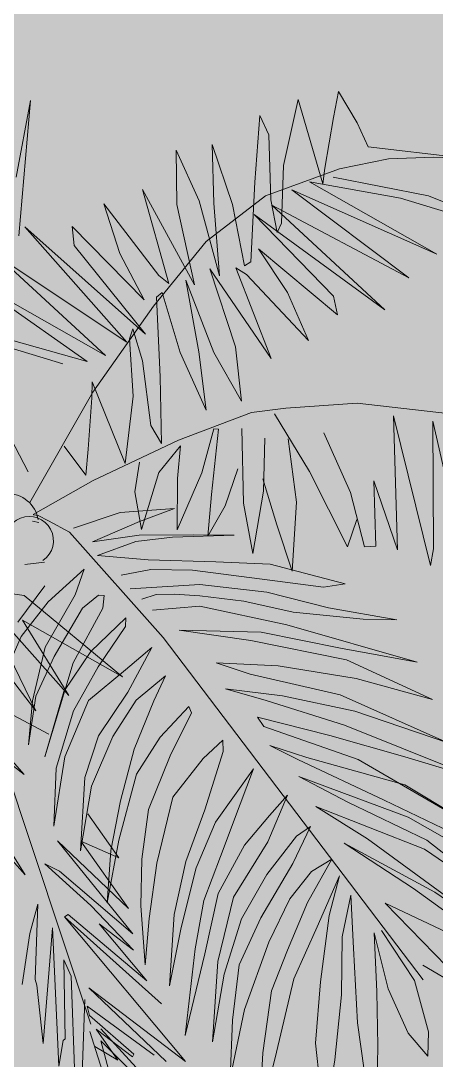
# Model space of a CAD drawing. Header units: metres. Extents: x 8 to 2416, y -346 to 476.
# Drawn here: x 64.754 to 65.947, y 53.347 to 56.33 of the extents above; entities that cross this region are included whole.
import ezdxf

# ---------------------------------------------------------------- set-up
doc = ezdxf.new("R2010")
doc.units = ezdxf.units.M
doc.layers.add('ARBOLES', color=86, linetype='Continuous', lineweight=0)
doc.layers.add('grama', color=7, linetype='Continuous', lineweight=0, true_color=0x698c45)

# ---------------------------------------------------------------- blocks, each defined once
blk = doc.blocks.new('A2')
at = {"layer": 'ARBOLES', "color": 87, "true_color": 0x4f6a34, "extrusion": (-5.08599e-09, -1.37735e-08, 1)}
for p, q in [((742.6, -22.01, 0), (743.73, -16.07, 0)), ((743.73, -16.07, 0), (748.04, -23.24, 0)), ((672.96, -18.13, 0), (669.66, -35.78, 0)), ((670.32, -49.18, 0), (672.96, -18.13, 0)), ((731.1, -33.08, 0), (734.49, -17.91, 0)), ((734.49, -17.91, 0), (740.14, -37.28, 0)), ((724.51, -36.88, 0), (725.7, -21.6, 0)), ((725.7, -21.6, 0), (727.73, -26.01, 0)), ((740.63, -33.64, 0), (742.6, -22.01, 0)), ((748.04, -23.24, 0), (750.56, -28.79, 0)), ((727.73, -26.01, 0), (728.19, -40.94, 0)), ((715.08, -41.71, 0), (714.76, -28.26, 0)), ((714.76, -28.26, 0), (719.41, -42, 0)), ((706.63, -42.01, 0), (706.47, -29.52, 0)), ((706.47, -29.52, 0), (711.71, -41.21, 0)), ((750.56, -28.79, 0), (773.33, -31.43, 0)), ((730.65, -46.3, 0), (731.1, -33.08, 0)), ((744.01, -33.84, 0), (755.27, -31.52, 0)), ((755.27, -31.52, 0), (765.63, -31.14, 0)), ((765.63, -31.14, 0), (773.33, -31.43, 0)), ((726.98, -40.06, 0), (744.01, -33.84, 0)), ((740.14, -37.28, 0), (740.63, -33.64, 0)), ((742.55, -35.78, 0), (764.41, -40.03, 0)), ((723.58, -55.2, 0), (724.51, -36.88, 0)), ((757.97, -40.54, 0), (737.05, -36.8, 0)), ((737.05, -36.8, 0), (766.34, -53.39, 0)), ((704.78, -60.12, 0), (698.71, -38.57, 0)), ((698.71, -38.57, 0), (710.68, -60.46, 0)), ((713.34, -50.48, 0), (726.98, -40.06, 0)), ((766.34, -53.39, 0), (733.01, -38.62, 0)), ((733.01, -38.62, 0), (759.89, -58.86, 0)), ((768.32, -43.71, 0), (757.97, -40.54, 0)), ((764.41, -40.03, 0), (779.97, -46.37, 0)), ((693.53, -53.3, 0), (689.81, -41.87, 0)), ((689.81, -41.87, 0), (702.49, -58.31, 0)), ((710.68, -60.46, 0), (706.63, -42.01, 0)), ((711.71, -41.21, 0), (716.42, -58.42, 0)), ((716.42, -58.42, 0), (715.08, -41.71, 0)), ((719.41, -42, 0), (722.17, -56.11, 0)), ((728.19, -40.94, 0), (729.64, -48.46, 0)), ((759.89, -58.86, 0), (728.4, -42.16, 0)), ((728.4, -42.16, 0), (754.37, -66.21, 0)), ((754.37, -66.21, 0), (724.35, -44.35, 0)), ((724.35, -44.35, 0), (742.61, -63.03, 0)), ((695.14, -73.61, 0), (671.65, -47.12, 0)), ((671.65, -47.12, 0), (699.38, -71.82, 0)), ((683.04, -51.44, 0), (682.59, -47.07, 0)), ((682.59, -47.07, 0), (699.13, -63.91, 0)), ((729.64, -48.46, 0), (730.65, -46.3, 0)), ((699.38, -71.82, 0), (683.04, -51.44, 0)), ((701.26, -65.36, 0), (713.34, -50.48, 0)), ((743.49, -67.33, 0), (725.37, -52.2, 0)), ((725.37, -52.2, 0), (732, -62.21, 0)), ((690.2, -76.67, 0), (665.43, -53.89, 0)), ((665.43, -53.89, 0), (695.14, -73.61, 0)), ((699.13, -63.91, 0), (693.53, -53.3, 0)), ((728.28, -77.37, 0), (714.22, -56.77, 0)), ((714.22, -56.77, 0), (720.07, -74.73, 0)), ((722.59, -58.1, 0), (720.13, -56.52, 0)), ((720.13, -56.52, 0), (728.28, -77.37, 0)), ((722.17, -56.11, 0), (723.58, -55.2, 0)), ((686, -78.09, 0), (658.48, -58.71, 0)), ((658.48, -58.71, 0), (690.2, -76.67, 0)), ((702.49, -58.31, 0), (704.78, -60.12, 0)), ((715.09, -76.02, 0), (708.71, -59.36, 0)), ((708.71, -59.36, 0), (711.69, -75.86, 0)), ((736.82, -73.21, 0), (722.59, -58.1, 0)), ((703.21, -62.22, 0), (701.9, -63.27, 0)), ((701.9, -63.27, 0), (702.77, -81.59, 0)), ((707.35, -76, 0), (703.21, -62.22, 0)), ((732, -62.21, 0), (736.82, -73.21, 0)), ((742.61, -63.03, 0), (743.49, -67.33, 0)), ((687.32, -85.09, 0), (701.26, -65.36, 0)), ((696.53, -70.58, 0), (695.74, -72.82, 0)), ((698.71, -77.91, 0), (696.53, -70.58, 0)), ((680.43, -78.57, 0), (659.1, -72.18, 0)), ((665.55, -72.32, 0), (686, -78.09, 0)), ((695.74, -72.82, 0), (696.59, -86.02, 0)), ((657.5, -74.71, 0), (672.42, -103.39, 0)), ((713.33, -89.21, 0), (707.35, -76, 0)), ((711.69, -75.86, 0), (713.33, -89.21, 0)), ((721.45, -87.14, 0), (715.09, -76.02, 0)), ((720.07, -74.73, 0), (721.45, -87.14, 0)), ((700.64, -92.72, 0), (698.71, -77.91, 0)), ((687.18, -82.73, 0), (687.06, -86.4, 0)), ((694.71, -101.45, 0), (687.18, -82.73, 0)), ((702.77, -81.59, 0), (703.1, -96.92, 0)), ((672.81, -110.42, 0), (687.32, -85.09, 0)), ((687.06, -86.4, 0), (686.23, -98.17, 0)), ((696.59, -86.02, 0), (694.71, -101.45, 0)), ((731.65, -88.75, 0), (748.02, -87.64, 0)), ((748.02, -87.64, 0), (799.56, -93.42, 0)), ((707.02, -96.14, 0), (723.79, -89.77, 0)), ((723.79, -89.77, 0), (731.65, -88.75, 0)), ((737.09, -103.31, 0), (729.02, -90.05, 0)), ((764.91, -124.86, 0), (756.39, -90.55, 0)), ((756.39, -90.55, 0), (757.33, -121.28, 0)), ((703.1, -96.92, 0), (700.64, -92.72, 0)), ((772.25, -121.74, 0), (765.43, -91.74, 0)), ((765.43, -91.74, 0), (765.6, -121.05, 0)), ((715.14, -93.55, 0), (712.38, -103.6, 0)), ((714.57, -108.58, 0), (716.19, -93.56, 0)), ((716.19, -93.56, 0), (715.14, -93.55, 0)), ((721.89, -110.59, 0), (721.57, -93.43, 0)), ((746.5, -108.16, 0), (740.41, -94.42, 0)), ((685.69, -104.19, 0), (680.7, -97.48, 0)), ((687.37, -105.35, 0), (707.02, -96.14, 0)), ((707.43, -97.45, 0), (702.44, -103.57, 0)), ((706.73, -104.89, 0), (707.43, -97.45, 0)), ((726.8, -95.69, 0), (726.5, -107.83, 0)), ((732.15, -95.82, 0), (734.08, -110.36, 0)), ((820.22, -96.78, 0), (837.52, -99.19, 0)), ((686.23, -98.17, 0), (685.69, -104.19, 0)), ((847.76, -122.11, 0), (826.9, -98.63, 0)), ((826.9, -98.63, 0), (840.16, -125.63, 0)), ((837.52, -99.19, 0), (860.07, -117.85, 0)), ((696.93, -108, 0), (698, -101.2, 0)), ((840.16, -125.63, 0), (820.73, -100.45, 0)), ((702.44, -103.57, 0), (698.47, -116.64, 0)), ((712.38, -103.6, 0), (706.69, -116.67, 0)), ((706.69, -116.67, 0), (706.73, -104.89, 0)), ((720.61, -102.73, 0), (717.7, -111.21, 0)), ((729.61, -115.58, 0), (726.36, -104.96, 0)), ((745.82, -120.61, 0), (737.09, -103.31, 0)), ((860.07, -117.85, 0), (837.09, -104.8, 0)), ((837.09, -104.8, 0), (847.76, -122.11, 0)), ((673.62, -113.21, 0), (687.37, -105.35, 0)), ((757.33, -121.28, 0), (751.89, -105.45, 0)), ((751.89, -105.45, 0), (752.36, -120.48, 0)), ((698.47, -116.64, 0), (696.93, -108, 0)), ((713.75, -118.15, 0), (714.57, -108.58, 0)), ((726.5, -107.83, 0), (724.1, -122.11, 0)), ((749.75, -120.62, 0), (746.5, -108.16, 0)), ((672.78, -110.5, 0), (672.81, -110.42, 0)), ((693.62, -112.7, 0), (706.07, -111.84, 0)), ((706.07, -111.84, 0), (698.06, -114.81, 0)), ((717.7, -111.21, 0), (713.75, -118.15, 0)), ((724.1, -122.11, 0), (721.89, -110.59, 0)), ((734.08, -110.36, 0), (733.09, -126.17, 0)), ((673.64, -113.25, 0), (674.78, -113.42, 0)), ((674.78, -113.42, 0), (677.13, -114.62, 0)), ((682.88, -116.33, 0), (693.62, -112.7, 0)), ((747.94, -114.34, 0), (745.82, -120.61, 0)), ((674.93, -115.03, 0), (673.48, -114.7, 0)), ((677.13, -114.62, 0), (681.98, -117.26, 0)), ((698.06, -114.81, 0), (687.21, -119.48, 0)), ((733.09, -126.17, 0), (729.61, -115.58, 0)), ((703.47, -141.4, 0), (681.98, -117.26, 0)), ((687.21, -119.48, 0), (697.94, -117.95, 0)), ((705.64, -118.38, 0), (697.15, -119.4, 0)), ((697.94, -117.95, 0), (710.35, -117.87, 0)), ((719.77, -117.91, 0), (705.64, -118.38, 0)), ((710.35, -117.87, 0), (719.77, -117.91, 0)), ((697.15, -119.4, 0), (688.36, -122.62, 0)), ((752.36, -120.48, 0), (749.75, -120.62, 0)), ((765.6, -121.05, 0), (764.91, -124.86, 0)), ((688.36, -122.62, 0), (700.02, -123.6, 0)), ((700.02, -123.6, 0), (715.57, -124.02, 0)), ((715.57, -124.02, 0), (728.01, -124.59, 0)), ((676.21, -124.13, 0), (671.69, -124.67, 0)), ((677.07, -133.2, 0), (685.35, -125.75, 0)), ((685.35, -125.75, 0), (683.24, -131.65, 0)), ((700.64, -125.81, 0), (693.84, -127.09, 0)), ((710.21, -125.99, 0), (700.64, -125.81, 0)), ((728, -128.25, 0), (710.21, -125.99, 0)), ((728.01, -124.59, 0), (745.27, -129.09, 0)), ((740.29, -129.86, 0), (728, -128.25, 0)), ((676.3, -129.54, 0), (670.1, -137.89, 0)), ((695.92, -130.24, 0), (711.89, -129.24, 0)), ((711.89, -129.24, 0), (727.32, -131.02, 0)), ((727.32, -131.02, 0), (741.44, -134.58, 0)), ((745.27, -129.09, 0), (740.29, -129.86, 0)), ((670.87, -141.18, 0), (677.07, -133.2, 0)), ((683.24, -131.65, 0), (676.36, -143.67, 0)), ((684.91, -134.65, 0), (688.59, -131.67, 0)), ((688.59, -131.67, 0), (689.9, -131.79, 0)), ((689.9, -131.79, 0), (689.62, -134.67, 0)), ((701.82, -131.57, 0), (698.53, -132.6, 0)), ((706.01, -131.47, 0), (701.82, -131.57, 0)), ((711.88, -131.86, 0), (706.01, -131.47, 0)), ((721.97, -133.09, 0), (711.88, -131.86, 0)), ((733.32, -135.6, 0), (721.97, -133.09, 0)), ((678.45, -145.77, 0), (684.91, -134.65, 0)), ((689.62, -134.67, 0), (682.78, -147.24, 0)), ((701.02, -135.11, 0), (711.87, -134.22, 0)), ((711.87, -134.22, 0), (731.89, -138.51, 0)), ((749.43, -137.22, 0), (733.32, -135.6, 0)), ((741.44, -134.58, 0), (757.13, -137.39, 0)), ((686.86, -144.64, 0), (694.85, -136.93, 0)), ((694.85, -136.93, 0), (694.84, -138.91, 0)), ((757.13, -137.39, 0), (749.43, -137.22, 0)), ((694.84, -138.91, 0), (688.53, -148.16, 0)), ((725.98, -140.17, 0), (707.14, -139.73, 0)), ((707.14, -139.73, 0), (723.62, -142.14, 0)), ((744.17, -143.89, 0), (725.98, -140.17, 0)), ((731.89, -138.51, 0), (761.85, -147.09, 0)), ((666.92, -150.18, 0), (670.87, -141.18, 0)), ((763.17, -219.99, 0), (703.47, -141.4, 0)), ((723.62, -142.14, 0), (745.59, -146.51, 0)), ((676.36, -143.67, 0), (673.44, -155.96, 0)), ((680.66, -153.78, 0), (686.86, -144.64, 0)), ((694.81, -148.85, 0), (700.85, -143.75, 0)), ((700.85, -143.75, 0), (695.32, -153.94, 0)), ((761.85, -147.09, 0), (744.17, -143.89, 0)), ((674.23, -154.91, 0), (678.45, -145.77, 0)), ((682.78, -147.24, 0), (676.28, -168.79, 0)), ((729.88, -147.92, 0), (715.64, -147.2, 0)), ((715.64, -147.2, 0), (723.48, -149.84, 0)), ((747.81, -150.86, 0), (729.88, -147.92, 0)), ((745.59, -146.51, 0), (765.33, -155.63, 0)), ((688.53, -148.16, 0), (682.89, -158.23, 0)), ((686.3, -155.89, 0), (694.81, -148.85, 0)), ((697.29, -155.78, 0), (703.97, -150.19, 0)), ((703.97, -150.19, 0), (701.33, -155.94, 0)), ((723.48, -149.84, 0), (744.14, -154.62, 0)), ((765.33, -155.63, 0), (747.81, -150.86, 0)), ((659.45, -154.15, 0), (677.16, -163.59, 0)), ((672.51, -166.05, 0), (674.23, -154.91, 0)), ((676.28, -168.79, 0), (680.66, -153.78, 0)), ((695.32, -153.94, 0), (688.63, -164.01, 0)), ((730.9, -154.84, 0), (717.82, -153.23, 0)), ((717.82, -153.23, 0), (727.12, -155.87, 0)), ((747.53, -158.3, 0), (730.9, -154.84, 0)), ((744.14, -154.62, 0), (768.85, -165.58, 0)), ((673.44, -155.96, 0), (672.51, -166.05, 0)), ((680.88, -168.81, 0), (686.3, -155.89, 0)), ((691.88, -164.13, 0), (697.29, -155.78, 0)), ((701.33, -155.94, 0), (696.84, -167.03, 0)), ((702.76, -164.32, 0), (709.33, -157.27, 0)), ((709.33, -157.27, 0), (709.96, -158.7, 0)), ((727.12, -155.87, 0), (745.16, -161.58, 0)), ((671.5, -172.84, 0), (658.36, -157.98, 0)), ((682.89, -158.23, 0), (678.89, -171.42, 0)), ((709.96, -158.7, 0), (705.1, -168.62, 0)), ((741.75, -163.92, 0), (725.13, -159.68, 0)), ((725.13, -159.68, 0), (726.58, -161.89, 0)), ((768.85, -165.58, 0), (747.53, -158.3, 0)), ((657.31, -161.8, 0), (671.5, -172.84, 0)), ((726.58, -161.89, 0), (748.28, -169.44, 0)), ((745.16, -161.58, 0), (776, -173.98, 0)), ((688.63, -164.01, 0), (685.46, -173.53, 0)), ((687.02, -175.52, 0), (691.88, -164.13, 0)), ((697.35, -172.79, 0), (702.76, -164.32, 0)), ((759.01, -168.8, 0), (741.75, -163.92, 0)), ((696.84, -167.03, 0), (693.66, -178.94, 0)), ((712.69, -169.17, 0), (717.15, -165, 0)), ((717.15, -165, 0), (717.25, -167.62, 0)), ((736.5, -168.99, 0), (727.99, -166.23, 0)), ((727.99, -166.23, 0), (734.41, -169.39, 0)), ((678.32, -184.76, 0), (680.88, -168.81, 0)), ((705.1, -168.62, 0), (700.09, -180.91, 0)), ((705.71, -178.05, 0), (712.69, -169.17, 0)), ((717.25, -167.62, 0), (713.02, -180.95, 0)), ((734.41, -169.39, 0), (754.26, -178.73, 0)), ((758.99, -175.23, 0), (736.5, -168.99, 0)), ((776, -173.98, 0), (759.01, -168.8, 0)), ((671.73, -195.91, 0), (656.16, -171.03, 0)), ((686.88, -230.17, 0), (666.93, -170.29, 0)), ((678.89, -171.42, 0), (678.32, -184.76, 0)), ((715.52, -183.84, 0), (724.19, -171.57, 0)), ((724.19, -171.57, 0), (721.14, -179.67, 0)), ((748.28, -169.44, 0), (775.96, -185.49, 0)), ((685.46, -173.53, 0), (684.47, -190.43, 0)), ((693.26, -187.95, 0), (697.35, -172.79, 0)), ((759.75, -182.67, 0), (734.66, -173.32, 0)), ((734.66, -173.32, 0), (745.89, -179.23, 0)), ((684.47, -190.43, 0), (687.02, -175.52, 0)), ((775.96, -185.49, 0), (758.99, -175.23, 0)), ((654.63, -176.76, 0), (671.73, -195.91, 0)), ((693.66, -178.94, 0), (691.42, -190.3, 0)), ((701.99, -193.21, 0), (705.71, -178.05, 0)), ((732.02, -177.61, 0), (727.54, -188.32, 0)), ((727.93, -182.31, 0), (732.02, -177.61, 0)), ((754.26, -178.73, 0), (780.54, -191.38, 0)), ((700.09, -180.91, 0), (698.59, -192.3, 0)), ((713.02, -180.95, 0), (708.68, -192.86, 0)), ((721.14, -179.67, 0), (716.65, -191.69, 0)), ((763.54, -190.01, 0), (738.56, -180.25, 0)), ((738.56, -180.25, 0), (750.42, -187.62, 0)), ((745.89, -179.23, 0), (764.07, -187.92, 0)), ((693.28, -191.99, 0), (686.14, -181.87, 0)), ((722.15, -189.09, 0), (727.93, -182.31, 0)), ((786.39, -197.83, 0), (759.75, -182.67, 0)), ((711.03, -194.29, 0), (715.52, -183.84, 0)), ((737.35, -184.84, 0), (733.28, -193.32, 0)), ((734.09, -187.04, 0), (737.35, -184.84, 0)), ((696.52, -209.42, 0), (679.17, -188.13, 0)), ((679.17, -188.13, 0), (695.49, -203.66, 0)), ((695.49, -203.66, 0), (684.55, -188.15, 0)), ((684.55, -188.15, 0), (693.28, -191.99, 0)), ((690.6, -202.33, 0), (693.26, -187.95, 0)), ((727.54, -188.32, 0), (719.65, -201.01, 0)), ((727.25, -195.8, 0), (734.09, -187.04, 0)), ((750.42, -187.62, 0), (786.07, -213.79, 0)), ((764.07, -187.92, 0), (788.34, -207.11, 0)), ((691.42, -190.3, 0), (690.6, -202.33, 0)), ((716.1, -200.21, 0), (722.15, -189.09, 0)), ((765.86, -199.85, 0), (745.07, -188.64, 0)), ((745.07, -188.64, 0), (761, -199.05, 0)), ((788.34, -207.11, 0), (763.54, -190.01, 0)), ((698.59, -192.3, 0), (698.3, -203.03, 0)), ((700.27, -205.92, 0), (701.99, -193.21, 0)), ((708.68, -192.86, 0), (706.03, -205, 0)), ((716.65, -191.69, 0), (712.84, -201.77, 0)), ((742.18, -192.3, 0), (736.65, -202.22, 0)), ((737.57, -195.16, 0), (742.18, -192.3, 0)), ((686.86, -202.96, 0), (676.27, -193.35, 0)), ((676.27, -193.35, 0), (679.67, -195.08, 0)), ((679.67, -195.08, 0), (696.52, -209.42, 0)), ((707.59, -208.03, 0), (711.03, -194.29, 0)), ((733.28, -193.32, 0), (725.91, -205.74, 0)), ((732.58, -201.43, 0), (737.57, -195.16, 0)), ((721.46, -205.99, 0), (727.25, -195.8, 0)), ((738.84, -207.88, 0), (744, -196.12, 0)), ((744, -196.12, 0), (741.62, -205.27, 0)), ((713.06, -214.07, 0), (716.1, -200.21, 0)), ((761, -199.05, 0), (785.54, -216.82, 0)), ((786.07, -213.79, 0), (765.86, -199.85, 0)), ((674.67, -202.66, 0), (672.82, -209.34, 0)), ((674.09, -219.93, 0), (674.67, -202.66, 0)), ((712.84, -201.77, 0), (710.82, -212.87, 0)), ((719.65, -201.01, 0), (716.05, -215.8, 0)), ((727.73, -211.35, 0), (732.58, -201.43, 0)), ((736.65, -202.22, 0), (732.02, -213.2, 0)), ((744.59, -210.1, 0), (746.6, -200.57, 0)), ((746.6, -200.57, 0), (747.2, -212.73, 0)), ((785.41, -217.12, 0), (754.47, -202.4, 0)), ((754.47, -202.4, 0), (775.32, -223.83, 0)), ((680.83, -205.56, 0), (681.61, -205.03, 0)), ((681.61, -205.03, 0), (699.73, -220.27, 0)), ((696.62, -213.2, 0), (686.86, -202.96, 0)), ((698.3, -203.03, 0), (699.3, -216.53, 0)), ((706.03, -205, 0), (704.93, -221.37, 0)), ((703.12, -225.52, 0), (680.83, -205.56, 0)), ((708.6, -238.74, 0), (680.83, -205.56, 0)), ((699.73, -220.27, 0), (688.79, -207.15, 0)), ((688.79, -207.15, 0), (696.62, -213.2, 0)), ((699.3, -216.53, 0), (700.27, -205.92, 0)), ((717.5, -218.68, 0), (721.46, -205.99, 0)), ((725.91, -205.74, 0), (720.9, -216.6, 0)), ((741.62, -205.27, 0), (739.58, -220.44, 0)), ((672.82, -209.34, 0), (671.06, -221.11, 0)), ((678.05, -208.05, 0), (675.87, -234.59, 0)), ((679.52, -239.83, 0), (678.05, -208.05, 0)), ((704.93, -221.37, 0), (707.59, -208.03, 0)), ((733.45, -219.78, 0), (738.84, -207.88, 0)), ((752.55, -222.73, 0), (751.92, -209.23, 0)), ((751.92, -209.23, 0), (755.17, -222.06, 0)), ((761.19, -220.14, 0), (753.64, -208.71, 0)), ((722.18, -226.81, 0), (727.73, -211.35, 0)), ((744.43, -223.48, 0), (744.59, -210.1, 0)), ((710.82, -212.87, 0), (708.55, -232.79, 0)), ((708.55, -232.79, 0), (713.06, -214.07, 0)), ((732.02, -213.2, 0), (728.32, -222.5, 0)), ((747.2, -212.73, 0), (748.08, -229.89, 0)), ((682.35, -219.17, 0), (680.65, -215.39, 0)), ((680.65, -215.39, 0), (680.92, -233.52, 0)), ((716.05, -215.8, 0), (714.83, -234.23, 0)), ((720.9, -216.6, 0), (719.4, -229.27, 0)), ((775.32, -223.83, 0), (763.11, -216.63, 0)), ((683.17, -242.46, 0), (682.35, -219.17, 0)), ((714.83, -234.23, 0), (717.5, -218.68, 0)), ((674.46, -221.24, 0), (674.09, -219.93, 0)), ((675.87, -234.59, 0), (674.46, -221.24, 0)), ((686.42, -221.84, 0), (704.16, -238.75, 0)), ((686.42, -221.84, 0), (708.6, -238.74, 0)), ((729.47, -236.63, 0), (733.45, -219.78, 0)), ((739.58, -220.44, 0), (738.49, -234.57, 0)), ((764.44, -231.92, 0), (761.19, -220.14, 0)), ((728.32, -222.5, 0), (726.33, -236.77, 0)), ((742.93, -238.39, 0), (744.43, -223.48, 0)), ((752.77, -235.14, 0), (752.55, -222.73, 0)), ((755.17, -222.06, 0), (759.73, -232.28, 0)), ((685.48, -224.56, 0), (684.47, -250.77, 0)), ((686.51, -228.23, 0), (685.99, -226.02, 0)), ((685.99, -226.02, 0), (701.4, -237.32, 0)), ((696.69, -237.05, 0), (686.51, -228.23, 0)), ((718.84, -242.61, 0), (722.18, -226.81, 0)), ((693.02, -238.46, 0), (688.07, -231.37, 0)), ((688.07, -231.37, 0), (696.42, -237.68, 0)), ((703.2, -246.6, 0), (689.12, -231.23, 0)), ((719.4, -229.27, 0), (718.84, -242.61, 0)), ((748.08, -229.89, 0), (749.61, -240.77, 0)), ((680.92, -233.52, 0), (680.51, -233.93, 0)), ((686.61, -231.89, 0), (695.16, -258.72, 0)), ((759.73, -232.28, 0), (764.27, -237.53, 0)), ((764.27, -237.53, 0), (764.44, -231.92, 0)), ((680.51, -233.93, 0), (679.52, -239.83, 0)), ((687.79, -235.3, 0), (693.02, -238.46, 0)), ((695.68, -258.09, 0), (689.11, -233.99, 0)), ((689.11, -233.99, 0), (703.19, -248.02, 0)), ((738.49, -234.57, 0), (740.52, -253.15, 0)), ((752.45, -251.51, 0), (752.77, -235.14, 0)), ((696.42, -237.68, 0), (696.69, -237.05, 0)), ((725.49, -252.84, 0), (729.47, -236.63, 0)), ((726.33, -236.77, 0), (725.49, -252.84, 0)), ((740.52, -253.15, 0), (742.93, -238.39, 0))]:
    blk.add_line(p, q, dxfattribs=at)
at = {"layer": 'ARBOLES', "color": 87, "true_color": 0x4f6a34, "extrusion": (5.08599e-09, 1.37735e-08, -1)}
for centre, major_axis, start_param, end_param in [((667.71, -115.51, 0), (-5.04, 5.04, 0), 5.569618, 8.487626), ((672.71, -119.18, 0), (-3.92, 3.92, 0), 5.235779, 9.608582)]:
    blk.add_ellipse(centre, major_axis=major_axis, ratio=1, start_param=start_param, end_param=end_param, dxfattribs=at)

msp = doc.modelspace()

# ---------------------------------------------------------------- hatches: boundary and pattern name
at = {"layer": 'grama', "transparency": 33554495}
h = msp.add_hatch(color=256, dxfattribs=at)
h.dxf.hatch_style = 1
edge = h.paths.add_edge_path()
edge.add_line((80.8091, 57.9566), (21.0607, 57.947))
edge.add_line((21.0607, 57.947), (21.0385, 56.947))
edge.add_line((21.0385, 56.947), (37.3509, 56.9496))
edge.add_arc((37.351, 56.3496), 0.6, 0.0092, 90.0092, ccw=False)
edge.add_line((37.951, 56.3497), (37.9514, 53.9497))
edge.add_arc((37.3514, 53.9496), 0.6, -89.9908, 0.0092, ccw=False)
edge.add_line((37.3515, 53.3496), (36.0515, 53.3494))
edge.add_arc((36.0515, 53.0494), 0.3, 90.0092, 180.0139)
edge.add_line((35.7515, 53.0493), (35.7516, 52.9481))
edge.add_line((35.7516, 52.9481), (52.3266, 52.9536))
edge.add_line((52.3266, 52.9536), (52.3266, 53.2536))
edge.add_line((52.3266, 53.2536), (62.2016, 53.2536))
edge.add_line((62.2016, 53.2536), (62.2016, 47.4481))
edge.add_line((62.2016, 47.4481), (63.2016, 47.4481))
edge.add_line((63.2016, 47.4481), (63.2016, 53.2549))
edge.add_line((63.2016, 53.2549), (70.7634, 53.2529))
edge.add_line((70.7634, 53.2529), (70.7634, 47.7461))
edge.add_line((70.7634, 47.7461), (71.3634, 47.7481))
edge.add_line((71.3634, 47.7481), (71.3634, 38.1618))
edge.add_line((71.3634, 38.1618), (70.7634, 38.1624))
edge.add_line((70.7634, 38.1624), (70.7634, 32.6542))
edge.add_line((70.7634, 32.6542), (63.2016, 32.6549))
edge.add_line((63.2016, 32.6549), (63.2016, 38.459))
edge.add_line((63.2016, 38.459), (62.2016, 38.459))
edge.add_line((62.2016, 38.459), (62.1891, 32.6536))
edge.add_line((62.1891, 32.6536), (52.3266, 32.6536))
edge.add_line((52.3266, 32.6536), (52.3266, 32.9536))
edge.add_line((52.3266, 32.9536), (27.9516, 32.959))
edge.add_line((27.9516, 32.959), (27.9516, 39.359))
edge.add_line((27.9516, 39.359), (26.8226, 39.359))
edge.add_line((26.8226, 39.359), (26.8226, 40.259))
edge.add_line((26.8226, 40.259), (26.4226, 40.259))
edge.add_line((26.4226, 40.259), (26.4226, 45.6481))
edge.add_line((26.4226, 45.6481), (26.8226, 45.6481))
edge.add_line((26.8226, 45.6481), (26.8226, 46.5481))
edge.add_line((26.8226, 46.5481), (27.9516, 46.5481))
edge.add_line((27.9516, 46.5481), (27.9516, 52.9481))
edge.add_line((27.9516, 52.9481), (28.1515, 52.9481))
edge.add_line((28.1515, 52.9481), (28.1515, 53.0481))
edge.add_arc((27.8515, 53.0481), 0.3, 0.0092, 90.0092)
edge.add_line((27.8515, 53.3481), (25.1634, 53.3476))
edge.add_arc((25.1635, 52.5476), 0.8, 90.0092, 198.7971)
edge.add_arc((-3.0236, 42.9535), 28.9752, -26.20209, 18.79711, ccw=False)
edge.add_arc((21.1796, 31.043), 2, 270, 333.7979, ccw=False)
edge.add_line((21.1796, 29.043), (20.4196, 29.043))
edge.add_line((20.4196, 29.043), (20.3955, 27.9576))
edge.add_line((20.3955, 27.9576), (80.305, 27.9575))
edge.add_line((80.305, 27.9575), (80.8091, 57.9566))

# ---------------------------------------------------------------- block references
at = {"layer": 'ARBOLES', "xscale": 0.0125, "yscale": 0.0125, "zscale": 0.0125}
for p in [(56.3693, 56.3276, 0), (54.2947, 55.9198, 0)]:
    msp.add_blockref('A2', p, dxfattribs=at)

doc.saveas('drawing.dxf')
